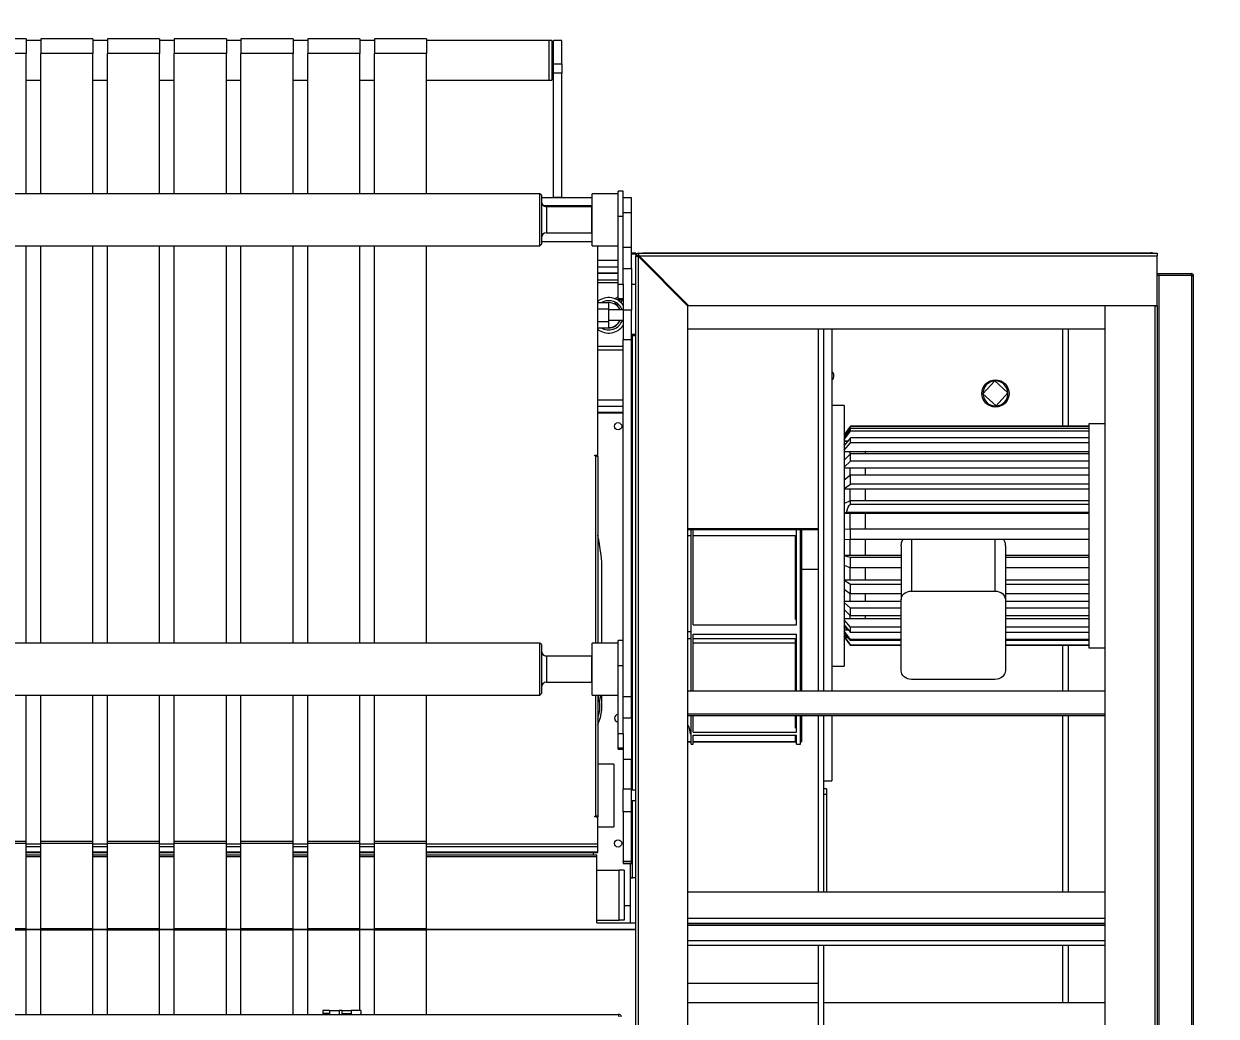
# Model space of a CAD drawing. Extents: x -2187 to 96136, y -11110 to 52208.
# Drawn here: x 18465 to 19608, y 16132 to 17084 of the extents above; entities that cross this region are included whole.
import ezdxf

# ---------------------------------------------------------------- set-up
doc = ezdxf.new("R2010")
doc.units = 0
doc.header["$LTSCALE"] = 1000
doc.header["$MEASUREMENT"] = 0
doc.styles.get("Standard").update_dxf_attribs({"font": 'gbenor.shx', "bigfont": 'gbcbig.shx'})
doc.dimstyles.new('ISO-25', dxfattribs={"dimscale": 70, "dimtxt": 2.5, "dimasz": 2.5, "dimexe": 1.25, "dimexo": 0.625, "dimtad": 1, "dimtxsty": 'Standard', "dimcen": 2.5, "dimadec": 0, "dimazin": 0, "dimtfac": 1, "dimtmove": 0, "dimatfit": 3, "dimfxl": 0, "dimarcsym": 0})

# ---------------------------------------------------------------- blocks, each defined once
blk = doc.blocks.new('*D91')
at = {"color": 0, "lineweight": -2}
for p, q in [((18722.8, 24632.1), (20063, 24632.1)), ((19975.5, 24457.1), (19975.5, 15707.1)), ((19295.5, 15532.1), (20063, 15532.1))]:
    blk.add_line(p, q, dxfattribs=at)
at = {"color": 0}
for points in [[(19946.4, 24457.1), (20004.7, 24457.1), (19975.5, 24632.1)], [(19946.4, 15707.1), (20004.7, 15707.1), (19975.5, 15532.1)]]:
    blk.add_solid(points, dxfattribs=at)
at = {"layer": 'Defpoints', "color": 0}
for p in [(18679.1, 24632.1), (19251.8, 15532.1), (19975.5, 15532.1)]:
    blk.add_point(p, dxfattribs=at)
at = {"color": 0, "insert": (19844.3, 20082.1), "char_height": 175, "attachment_point": 5, "rotation": 90}
blk.add_mtext('9100', dxfattribs=at)
blk = doc.blocks.new('*D93')
at = {"color": 0, "lineweight": -2}
for p, q in [((19824.8, 26853.4), (20630.8, 26853.4)), ((20543.3, 26678.4), (20543.3, 13528.4)), ((19613.4, 13353.4), (20630.8, 13353.4))]:
    blk.add_line(p, q, dxfattribs=at)
at = {"color": 0}
for points in [[(20514.2, 26678.4), (20572.5, 26678.4), (20543.3, 26853.4)], [(20514.2, 13528.4), (20572.5, 13528.4), (20543.3, 13353.4)]]:
    blk.add_solid(points, dxfattribs=at)
at = {"layer": 'Defpoints', "color": 0}
for p in [(19781.1, 26853.4), (19569.6, 13353.4), (20543.3, 13353.4)]:
    blk.add_point(p, dxfattribs=at)
at = {"color": 0, "insert": (20412.1, 20103.4), "char_height": 175, "attachment_point": 5, "rotation": 90}
blk.add_mtext('13500', dxfattribs=at)

msp = doc.modelspace()

# ---------------------------------------------------------------- linework, layer by layer
at = {"color": 7, "linetype": 'Continuous', "lineweight": 15}
for p, q in [((18467.08, 17069.854), (18417.08, 17069.854)), ((18467.08, 17069.854), (18467.08, 17055.651)), ((18481.08, 17067.986), (18467.08, 17067.986)), ((18481.08, 17067.986), (18467.08, 17067.986)), ((18531.08, 17069.854), (18481.08, 17069.854)), ((18481.08, 17069.854), (18481.08, 17055.651)), ((18531.08, 17069.854), (18531.08, 17055.651)), ((18545.08, 17067.986), (18531.08, 17067.986)), ((18545.08, 17067.986), (18531.08, 17067.986)), ((18595.08, 17069.854), (18545.08, 17069.854)), ((18545.08, 17069.854), (18545.08, 17055.651)), ((18595.08, 17069.854), (18595.08, 17055.651)), ((18609.08, 17067.986), (18595.08, 17067.986)), ((18609.08, 17067.986), (18595.08, 17067.986)), ((18659.08, 17069.854), (18609.08, 17069.854)), ((18609.08, 17069.854), (18609.08, 17055.651)), ((18659.08, 17069.854), (18659.08, 17055.651)), ((18673.08, 17067.986), (18659.08, 17067.986)), ((18673.08, 17067.986), (18659.08, 17067.986)), ((18723.08, 17069.854), (18673.08, 17069.854)), ((18673.08, 17069.854), (18673.08, 17055.651)), ((18723.08, 17069.854), (18723.08, 17055.651)), ((18737.08, 17067.986), (18723.08, 17067.986)), ((18737.08, 17067.986), (18723.08, 17067.986)), ((18787.08, 17069.854), (18737.08, 17069.854)), ((18737.08, 17069.854), (18737.08, 17055.651)), ((18787.08, 17069.854), (18787.08, 17055.651)), ((18801.08, 17067.986), (18787.08, 17067.986)), ((18801.08, 17067.986), (18787.08, 17067.986)), ((18851.08, 17069.854), (18801.08, 17069.854)), ((18801.08, 17069.854), (18801.08, 17055.651)), ((18851.08, 17069.854), (18851.08, 17055.651)), ((18968.466, 17067.986), (18851.08, 17067.986)), ((18971.287, 17067.986), (18851.08, 17067.986)), ((18968.466, 17067.986), (18968.466, 17054.455)), ((18971.287, 17067.986), (18971.287, 17036.191)), ((18980.787, 17067.986), (18972.787, 17067.986)), ((18972.787, 17045.868), (18972.787, 17067.986)), ((18980.787, 17045.868), (18980.787, 17067.986)), ((18467.08, 17055.651), (18417.08, 17055.651)), ((18467.08, 16921.188), (18467.08, 17055.651)), ((18531.08, 17055.651), (18481.08, 17055.651)), ((18481.08, 16921.188), (18481.08, 17055.651)), ((18531.08, 16921.188), (18531.08, 17055.651)), ((18595.08, 17055.651), (18545.08, 17055.651)), ((18545.08, 16921.188), (18545.08, 17055.651)), ((18595.08, 16921.188), (18595.08, 17055.651)), ((18659.08, 17055.651), (18609.08, 17055.651)), ((18609.08, 16921.188), (18609.08, 17055.651)), ((18659.08, 16921.188), (18659.08, 17055.651)), ((18723.08, 17055.651), (18673.08, 17055.651)), ((18673.08, 16921.188), (18673.08, 17055.651)), ((18723.08, 16921.188), (18723.08, 17055.651)), ((18787.08, 17055.651), (18737.08, 17055.651)), ((18737.08, 16921.188), (18737.08, 17055.651)), ((18787.08, 16921.188), (18787.08, 17055.651)), ((18851.08, 17055.651), (18801.08, 17055.651)), ((18801.08, 16921.188), (18801.08, 17055.651)), ((18851.08, 16921.188), (18851.08, 17055.651)), ((18968.466, 17054.455), (18968.466, 17029.986)), ((18972.287, 17058.736), (18971.287, 17058.736)), ((18972.787, 17058.236), (18972.287, 17058.736)), ((18972.287, 17058.736), (18972.287, 17048.015)), ((18972.287, 17048.015), (18972.287, 17039.236)), ((18972.787, 17045.868), (18980.787, 17045.868)), ((18972.787, 17036.828), (18972.787, 17045.868)), ((18980.787, 17045.868), (18980.787, 17036.828)), ((18467.08, 17029.986), (18481.08, 17029.986)), ((18467.08, 17029.986), (18481.08, 17029.986)), ((18531.08, 17029.986), (18545.08, 17029.986)), ((18531.08, 17029.986), (18545.08, 17029.986)), ((18595.08, 17029.986), (18609.08, 17029.986)), ((18595.08, 17029.986), (18609.08, 17029.986)), ((18659.08, 17029.986), (18673.08, 17029.986)), ((18659.08, 17029.986), (18673.08, 17029.986)), ((18723.08, 17029.986), (18737.08, 17029.986)), ((18723.08, 17029.986), (18737.08, 17029.986)), ((18787.08, 17029.986), (18801.08, 17029.986)), ((18787.08, 17029.986), (18801.08, 17029.986)), ((18851.08, 17029.986), (18968.466, 17029.986)), ((18851.08, 17029.986), (18971.287, 17029.986)), ((18971.287, 17039.236), (18972.287, 17039.236)), ((18971.287, 17036.191), (18971.287, 17029.986)), ((18972.287, 17039.236), (18972.787, 17039.736)), ((18980.787, 17036.828), (18972.787, 17036.828)), ((18972.787, 16917.638), (18972.787, 17036.828)), ((18980.787, 16917.638), (18980.787, 17036.828)), ((18959.712, 16921.188), (15682.712, 16921.188)), ((18961.212, 16919.688), (18959.712, 16921.188)), ((18959.712, 16871.807), (18959.712, 16921.188)), ((18961.212, 16919.688), (18961.212, 16873.269)), ((18961.212, 16917.638), (19009.787, 16917.638)), ((18980.787, 16917.638), (18972.787, 16917.638)), ((19034.787, 16921.188), (19009.787, 16921.188)), ((19009.787, 16871.188), (19009.787, 16921.188)), ((19039.787, 16923.688), (19034.787, 16923.688)), ((19034.787, 16899.194), (19034.787, 16923.688)), ((19039.787, 16899.194), (19039.787, 16923.688)), ((19047.787, 16917.333), (19039.787, 16917.333)), ((19047.787, 16903.09), (19047.787, 16917.333)), ((18962.862, 16909.976), (19009.787, 16909.976)), ((19009.787, 16908.749), (18965.436, 16908.749)), ((19009.712, 16908.688), (18966.212, 16908.688)), ((18972.787, 16908.825), (18980.787, 16908.825)), ((18972.787, 16908.749), (18972.787, 16908.825)), ((18980.787, 16908.825), (18980.787, 16908.749)), ((19009.787, 16908.613), (19009.712, 16908.688)), ((19009.712, 16883.997), (19009.712, 16908.688)), ((19039.787, 16903.09), (19047.787, 16903.09)), ((19047.787, 16869.665), (19047.787, 16903.09)), ((19039.787, 16899.194), (19034.787, 16899.194)), ((19034.787, 16834.574), (19034.787, 16899.194)), ((19039.787, 16834.574), (19039.787, 16899.194)), ((18966.212, 16883.688), (19009.712, 16883.688)), ((19009.712, 16883.688), (19009.712, 16883.997)), ((19009.712, 16883.688), (19009.787, 16883.764)), ((15682.712, 16871.188), (18959.712, 16871.188)), ((18467.08, 16490.234), (18467.08, 16871.188)), ((18481.08, 16490.234), (18481.08, 16871.188)), ((18531.08, 16490.234), (18531.08, 16871.188)), ((18545.08, 16490.234), (18545.08, 16871.188)), ((18595.08, 16490.234), (18595.08, 16871.188)), ((18609.08, 16490.234), (18609.08, 16871.188)), ((18659.08, 16490.234), (18659.08, 16871.188)), ((18673.08, 16490.234), (18673.08, 16871.188)), ((18723.08, 16490.234), (18723.08, 16871.188)), ((18737.08, 16490.234), (18737.08, 16871.188)), ((18787.08, 16490.234), (18787.08, 16871.188)), ((18801.08, 16490.234), (18801.08, 16871.188)), ((18851.08, 16490.234), (18851.08, 16871.188)), ((18959.712, 16871.188), (18961.212, 16872.688)), ((18959.712, 16871.188), (18959.712, 16871.807)), ((19009.787, 16875.082), (18961.212, 16875.082)), ((18961.212, 16873.269), (18961.212, 16872.688)), ((19009.787, 16871.188), (19034.787, 16871.188)), ((19015.325, 16670.429), (19015.325, 16871.188)), ((19047.787, 16869.665), (19039.787, 16869.665)), ((19047.787, 16849.51), (19047.787, 16869.665)), ((19051.787, 16864.103), (19047.787, 16864.103)), ((19051.787, 16863.103), (19047.787, 16863.103)), ((19051.787, 16863.103), (19051.787, 16864.103)), ((19051.787, 16863.103), (19051.787, 16861.603)), ((19051.787, 16006.603), (19051.787, 16861.603)), ((19053.787, 16861.603), (19051.787, 16861.603)), ((19054.287, 16862.103), (19054.287, 16864.103)), ((19054.287, 16864.103), (19551.787, 16864.103)), ((19054.287, 16860.896), (19101.787, 16813.396)), ((19054.994, 16861.603), (19551.787, 16861.603)), ((19102.494, 16814.103), (19054.994, 16861.603)), ((19059.787, 16864.603), (19545.787, 16864.603)), ((19551.787, 16864.103), (19551.787, 16861.603)), ((19551.787, 16814.103), (19551.787, 16861.603)), ((19039.787, 16849.51), (19047.787, 16849.51)), ((19047.787, 16849.51), (19047.787, 16809.377)), ((19062.787, 16853.81), (19062.787, 16852.396)), ((19015.325, 16845.108), (19034.787, 16845.108)), ((19034.787, 16838.103), (19015.325, 16838.103)), ((19034.787, 16834.574), (19039.787, 16834.574)), ((19034.787, 16820.286), (19034.787, 16834.574)), ((19039.787, 16834.574), (19039.787, 16822.435)), ((19551.787, 16844.603), (19584.787, 16844.603)), ((19551.787, 16843.103), (19584.787, 16843.103)), ((19553.787, 16842.603), (19551.787, 16842.603)), ((19553.787, 15826.603), (19553.787, 16842.603)), ((19584.787, 16842.603), (19553.787, 16842.603)), ((19584.787, 16843.103), (19584.787, 16844.603)), ((19584.787, 16842.603), (19584.787, 15826.603)), ((19585.287, 16842.603), (19584.787, 16842.603)), ((19585.287, 16842.603), (19586.787, 16842.603)), ((19586.787, 15826.603), (19586.787, 16842.603)), ((19051.787, 16834.103), (19047.787, 16834.103)), ((19085.787, 16829.396), (19085.787, 16830.81)), ((19015.325, 16816.928), (19025.787, 16816.928)), ((19025.787, 16810.886), (19025.787, 16816.928)), ((19039.787, 16820.286), (19034.787, 16820.286)), ((19034.787, 16820.233), (19034.787, 16820.286)), ((19034.787, 16820.233), (19039.787, 16820.233)), ((19034.787, 16819.546), (19034.787, 16820.233)), ((19034.787, 16819.546), (19039.787, 16819.546)), ((19039.787, 16822.435), (19039.787, 16809.377)), ((19101.787, 16814.103), (19101.787, 16813.396)), ((19102.494, 16814.103), (19101.787, 16814.103)), ((19101.787, 16107.103), (19101.787, 16813.396)), ((19102.494, 16814.103), (19551.787, 16814.103)), ((19501.787, 16813.603), (19501.787, 16814.103)), ((19549.587, 16813.603), (19501.787, 16813.603)), ((19501.787, 16813.603), (19501.787, 16106.103)), ((19513.787, 16814.103), (19513.787, 16813.603)), ((19543.787, 16814.103), (19543.787, 16813.603)), ((19544.787, 16814.103), (19544.787, 16813.603)), ((19546.787, 16814.103), (19546.787, 16813.603)), ((19549.587, 16813.603), (19549.587, 16106.103)), ((19549.587, 16813.603), (19551.787, 16813.603)), ((19549.787, 16814.103), (19549.787, 16813.603)), ((19551.787, 16813.603), (19551.787, 16814.103)), ((19551.787, 16813.603), (19551.787, 16106.103)), ((19015.325, 16810.886), (19025.787, 16810.886)), ((19025.787, 16798.761), (19025.787, 16810.886)), ((19039.787, 16809.804), (19025.787, 16809.804)), ((19025.787, 16799.804), (19039.787, 16799.804)), ((19047.787, 16809.377), (19039.787, 16809.377)), ((19039.787, 16809.377), (19039.787, 16781.371)), ((19047.787, 16781.371), (19047.787, 16809.377)), ((19015.325, 16798.761), (19025.787, 16798.761)), ((19015.325, 16792.68), (19025.787, 16792.68)), ((19025.787, 16792.68), (19025.787, 16798.761)), ((19101.787, 16791.503), (19501.787, 16791.503)), ((19226.787, 16791.503), (19226.787, 16444.119)), ((19231.787, 16791.503), (19231.787, 16444.119)), ((19239.787, 16791.503), (19239.787, 16468.572)), ((19466.787, 16698.103), (19466.787, 16791.503)), ((19039.787, 16781.371), (19047.787, 16781.371)), ((19039.787, 16492.734), (19039.787, 16781.371)), ((19051.787, 16786.103), (19047.787, 16786.103)), ((19047.787, 16785.103), (19048.487, 16785.103)), ((19047.787, 16438.711), (19047.787, 16781.371)), ((19048.487, 16785.103), (19051.787, 16785.103)), ((19050.787, 16785.103), (19050.787, 16786.103)), ((19039.787, 16774.674), (19015.325, 16774.674)), ((19384.798, 16729.094), (19396.278, 16741.592)), ((19408.776, 16730.112), (19396.278, 16741.592)), ((19397.296, 16717.614), (19384.798, 16729.094)), ((19397.296, 16717.614), (19408.776, 16730.112)), ((19015.325, 16711.033), (19039.787, 16711.033)), ((19251.787, 16718.103), (19239.787, 16718.103)), ((19251.787, 16718.103), (19251.787, 16468.103)), ((19257.606, 16698.103), (19251.787, 16689.778)), ((19251.787, 16689.72), (19257.606, 16698.043)), ((19486.312, 16698.103), (19257.606, 16698.103)), ((19257.606, 16698.043), (19257.606, 16698.103)), ((19486.312, 16698.043), (19257.606, 16698.043)), ((19501.787, 16700.603), (19486.312, 16700.603)), ((19486.312, 16700.603), (19486.312, 16485.603)), ((19257.606, 16696.005), (19251.787, 16687.864)), ((19251.787, 16685.555), (19257.606, 16693.548)), ((19251.916, 16688.045), (19251.787, 16688.045)), ((19257.606, 16687.093), (19251.787, 16679.68)), ((19257.606, 16693.548), (19257.606, 16696.005)), ((19486.312, 16696.005), (19257.606, 16696.005)), ((19486.312, 16693.548), (19257.606, 16693.548)), ((19257.606, 16682.208), (19257.606, 16687.093)), ((19486.312, 16687.093), (19257.606, 16687.093)), ((19255.136, 16683.946), (19251.787, 16683.946)), ((19254.847, 16683.578), (19251.787, 16683.578)), ((19251.787, 16675.089), (19257.606, 16682.208)), ((19251.885, 16679.837), (19251.787, 16680.595)), ((19486.312, 16682.208), (19257.606, 16682.208)), ((19012.575, 16670.429), (19015.325, 16670.429)), ((19012.575, 16669.709), (19012.575, 16670.429)), ((19012.575, 16670.007), (19015.325, 16670.007)), ((19013.325, 16669.709), (19012.575, 16669.709)), ((19015.325, 16670.007), (19015.325, 16670.429)), ((19015.325, 16669.147), (19015.325, 16490.234)), ((19486.312, 16673.657), (19251.787, 16673.657)), ((19257.606, 16671.776), (19251.787, 16665.596)), ((19251.787, 16659.037), (19257.606, 16664.795)), ((19257.606, 16664.795), (19257.606, 16671.776)), ((19486.312, 16671.776), (19257.606, 16671.776)), ((19486.312, 16664.795), (19257.606, 16664.795)), ((19486.312, 16657.878), (19251.787, 16657.878)), ((19257.606, 16651.097), (19251.787, 16646.572)), ((19251.787, 16638.491), (19257.606, 16642.497)), ((19257.606, 16642.497), (19257.606, 16651.097)), ((19486.312, 16651.097), (19257.606, 16651.097)), ((19486.312, 16642.497), (19257.606, 16642.497)), ((19486.312, 16637.685), (19251.787, 16637.685)), ((19257.606, 16626.466), (19251.787, 16623.904)), ((19257.606, 16623.225), (19257.606, 16626.466)), ((19486.312, 16626.466), (19257.606, 16626.466)), ((19486.312, 16623.225), (19257.606, 16623.225)), ((19251.787, 16614.852), (19254.286, 16615.703)), ((19486.312, 16614.454), (19251.787, 16614.454)), ((19254.286, 16615.703), (19486.312, 16615.703)), ((19101.787, 16599.179), (19226.787, 16599.179)), ((19104.909, 16444.119), (19104.909, 16599.179)), ((19106.909, 16507.714), (19106.909, 16599.179)), ((19205.909, 16507.714), (19205.909, 16599.179)), ((19209.909, 16444.119), (19209.909, 16599.179)), ((19210.787, 16599.179), (19210.787, 16444.119)), ((19257.606, 16599.562), (19251.787, 16599.137)), ((19257.606, 16589.551), (19257.606, 16599.562)), ((19486.312, 16599.562), (19257.606, 16599.562)), ((19101.787, 16593.433), (19104.91, 16593.433)), ((19106.909, 16593.433), (19204.787, 16593.433)), ((19204.787, 16593.433), (19204.787, 16512.803)), ((19251.787, 16589.731), (19257.606, 16589.551)), ((19486.312, 16589.551), (19257.606, 16589.551)), ((19306.312, 16583.122), (19306.312, 16531.64)), ((19406.312, 16583.122), (19406.312, 16531.64)), ((19306.312, 16574.215), (19251.787, 16574.215)), ((19257.606, 16572.217), (19251.787, 16573.959)), ((19257.606, 16562.512), (19257.606, 16572.217)), ((19306.312, 16572.217), (19257.606, 16572.217)), ((19486.312, 16574.215), (19406.312, 16574.215)), ((19486.312, 16572.217), (19406.312, 16572.217)), ((19210.787, 16561.103), (19226.787, 16561.103)), ((19251.787, 16564.84), (19257.606, 16562.512)), ((19306.312, 16562.512), (19257.606, 16562.512)), ((19486.312, 16562.512), (19406.312, 16562.512)), ((19019.346, 16490.234), (19019.346, 16558.714)), ((19306.312, 16550.642), (19251.787, 16550.642)), ((19257.606, 16546.296), (19251.787, 16550.085)), ((19486.312, 16550.642), (19406.312, 16550.642)), ((19251.787, 16541.875), (19257.606, 16537.557)), ((19257.606, 16537.557), (19257.606, 16546.296)), ((19306.312, 16546.296), (19257.606, 16546.296)), ((19306.312, 16537.557), (19257.606, 16537.557)), ((19316.312, 16540.12), (19396.312, 16540.12)), ((19486.312, 16546.296), (19406.312, 16546.296)), ((19486.312, 16537.557), (19406.312, 16537.557)), ((19306.312, 16529.962), (19251.787, 16529.962)), ((19257.606, 16523.565), (19251.787, 16529.143)), ((19306.312, 16463.796), (19306.312, 16531.64)), ((19406.312, 16531.64), (19406.312, 16463.796)), ((19486.312, 16529.962), (19406.312, 16529.962)), ((19251.787, 16522.401), (19257.606, 16516.388)), ((19306.312, 16523.565), (19257.606, 16523.565)), ((19257.606, 16516.388), (19257.606, 16523.565)), ((19306.312, 16516.388), (19257.606, 16516.388)), ((19486.312, 16523.565), (19406.312, 16523.565)), ((19486.312, 16516.388), (19406.312, 16516.388)), ((19106.909, 16507.714), (19205.909, 16507.714)), ((19306.312, 16513.586), (19251.787, 16513.586)), ((19257.606, 16505.572), (19251.787, 16512.56)), ((19251.787, 16507.745), (19257.606, 16500.446)), ((19255.866, 16502.628), (19251.787, 16502.628)), ((19254.847, 16502.628), (19251.935, 16506.338)), ((19306.312, 16505.572), (19257.606, 16505.572)), ((19257.606, 16500.446), (19257.606, 16505.572)), ((19486.312, 16513.586), (19406.312, 16513.586)), ((19486.312, 16505.572), (19406.312, 16505.572)), ((19039.787, 16492.734), (19034.787, 16492.734)), ((19034.787, 16468.24), (19034.787, 16492.734)), ((19039.787, 16468.24), (19039.787, 16492.734)), ((19101.787, 16501.23), (19104.91, 16501.23)), ((19101.787, 16494.639), (19104.91, 16494.639)), ((19106.909, 16444.119), (19106.909, 16498.874)), ((19106.909, 16498.874), (19205.909, 16498.874)), ((19106.909, 16494.639), (19204.787, 16494.639)), ((19204.787, 16494.639), (19204.787, 16444.119)), ((19205.909, 16444.119), (19205.909, 16498.874)), ((19257.606, 16493.545), (19251.787, 16501.466)), ((19251.787, 16498.906), (19254.286, 16495.434)), ((19251.916, 16498.162), (19251.787, 16498.343)), ((19252.323, 16498.162), (19251.787, 16498.162)), ((19252.557, 16497.837), (19251.787, 16497.837)), ((19257.606, 16488.302), (19251.787, 16496.616)), ((19251.787, 16496.428), (19257.606, 16488.103)), ((19254.286, 16495.434), (19254.807, 16495.434)), ((19306.312, 16500.446), (19257.606, 16500.446)), ((19306.312, 16493.545), (19257.606, 16493.545)), ((19257.606, 16492.516), (19257.606, 16493.545)), ((19306.312, 16492.516), (19257.606, 16492.516)), ((19486.312, 16500.446), (19406.312, 16500.446)), ((19486.312, 16493.545), (19406.312, 16493.545)), ((19486.312, 16492.516), (19406.312, 16492.516)), ((18959.712, 16490.234), (15682.712, 16490.234)), ((18961.212, 16488.734), (18959.712, 16490.234)), ((18959.712, 16440.852), (18959.712, 16490.234)), ((18961.212, 16488.734), (18961.212, 16442.315)), ((19034.787, 16490.234), (19009.787, 16490.234)), ((19009.787, 16440.234), (19009.787, 16490.234)), ((19106.909, 16490.324), (19204.787, 16490.324)), ((19306.312, 16488.302), (19257.606, 16488.302)), ((19257.606, 16488.103), (19257.606, 16488.302)), ((19257.606, 16488.103), (19306.312, 16488.103)), ((19486.312, 16488.302), (19406.312, 16488.302)), ((19406.312, 16488.103), (19486.312, 16488.103)), ((19466.787, 16444.119), (19466.787, 16488.103)), ((19486.312, 16485.603), (19501.787, 16485.603)), ((19009.712, 16477.734), (18966.212, 16477.734)), ((19009.787, 16477.659), (19009.712, 16477.734)), ((19009.712, 16453.043), (19009.712, 16477.734)), ((19039.787, 16468.24), (19034.787, 16468.24)), ((19034.787, 16403.62), (19034.787, 16468.24)), ((19039.787, 16403.62), (19039.787, 16468.24)), ((19239.787, 16468.572), (19239.787, 16444.119)), ((19239.787, 16468.103), (19251.787, 16468.103)), ((18966.212, 16452.734), (19009.712, 16452.734)), ((19009.712, 16452.734), (19009.712, 16453.043)), ((19009.712, 16452.734), (19009.787, 16452.809)), ((19396.312, 16455.315), (19316.312, 16455.315)), ((15682.712, 16440.234), (18959.712, 16440.234)), ((18467.08, 16299.937), (18467.08, 16440.234)), ((18481.08, 16299.937), (18481.08, 16440.234)), ((18531.08, 16299.937), (18531.08, 16440.234)), ((18545.08, 16299.937), (18545.08, 16440.234)), ((18595.08, 16299.937), (18595.08, 16440.234)), ((18609.08, 16299.937), (18609.08, 16440.234)), ((18659.08, 16299.937), (18659.08, 16440.234)), ((18673.08, 16299.937), (18673.08, 16440.234)), ((18723.08, 16299.937), (18723.08, 16440.234)), ((18737.08, 16299.937), (18737.08, 16440.234)), ((18787.08, 16299.937), (18787.08, 16440.234)), ((18801.08, 16299.937), (18801.08, 16440.234)), ((18851.08, 16299.937), (18851.08, 16440.234)), ((18959.712, 16440.234), (18961.212, 16441.734)), ((18959.712, 16440.234), (18959.712, 16440.852)), ((18961.212, 16442.315), (18961.212, 16441.734)), ((19009.787, 16440.234), (19034.787, 16440.234)), ((19015.325, 16440.234), (19015.325, 16323.66)), ((19019.346, 16429.667), (19019.346, 16440.234)), ((19047.787, 16438.711), (19039.787, 16438.711)), ((19047.787, 16418.556), (19047.787, 16438.711)), ((19501.787, 16444.119), (19101.787, 16444.119)), ((19039.787, 16418.556), (19047.787, 16418.556)), ((19047.787, 16418.556), (19047.787, 16378.422)), ((19101.787, 16422.211), (19501.787, 16422.211)), ((19101.787, 16420.766), (19501.787, 16420.766)), ((19104.909, 16393.103), (19104.909, 16420.766)), ((19106.909, 16404.84), (19106.909, 16420.766)), ((19204.787, 16420.766), (19204.787, 16408.733)), ((19205.909, 16404.84), (19205.909, 16420.766)), ((19209.909, 16393.103), (19209.909, 16420.766)), ((19210.787, 16420.766), (19210.787, 16395.603)), ((19226.787, 16420.766), (19226.787, 16251.503)), ((19231.787, 16420.766), (19231.787, 16251.503)), ((19239.787, 16420.766), (19239.787, 16358.103)), ((19466.787, 16251.503), (19466.787, 16420.766)), ((19034.787, 16403.62), (19039.787, 16403.62)), ((19034.787, 16389.331), (19034.787, 16403.62)), ((19039.787, 16403.62), (19039.787, 16391.481)), ((19106.909, 16404.84), (19205.909, 16404.84)), ((19106.909, 16393.103), (19106.909, 16401.732)), ((19106.909, 16401.732), (19205.909, 16401.732)), ((19204.787, 16401.732), (19204.787, 16395.759)), ((19205.909, 16393.103), (19205.909, 16401.732)), ((19039.787, 16389.331), (19034.787, 16389.331)), ((19034.787, 16389.279), (19034.787, 16389.331)), ((19034.787, 16389.279), (19039.787, 16389.279)), ((19034.787, 16388.592), (19034.787, 16389.279)), ((19034.787, 16388.592), (19039.787, 16388.592)), ((19039.787, 16391.481), (19039.787, 16378.422)), ((19101.787, 16395.759), (19104.91, 16395.759)), ((19101.787, 16395.603), (19104.796, 16395.603)), ((19104.909, 16393.103), (19106.909, 16393.103)), ((19106.909, 16395.759), (19204.787, 16395.759)), ((19106.909, 16395.603), (19204.787, 16395.603)), ((19204.787, 16395.603), (19205.909, 16395.603)), ((19204.787, 16395.603), (19204.787, 16395.603)), ((19205.909, 16393.103), (19209.909, 16393.103)), ((19209.909, 16395.603), (19210.787, 16395.603)), ((19047.787, 16378.422), (19039.787, 16378.422)), ((19039.787, 16378.422), (19039.787, 16350.417)), ((19047.787, 16350.417), (19047.787, 16378.422)), ((19030.787, 16374.103), (19015.325, 16374.103)), ((19030.787, 16374.103), (19030.787, 16314.103)), ((19231.787, 16358.103), (19239.787, 16358.103)), ((19039.787, 16350.417), (19047.787, 16350.417)), ((19039.787, 16328.484), (19039.787, 16350.417)), ((19047.787, 16328.484), (19047.787, 16350.417)), ((19051.787, 16349.103), (19047.787, 16349.103)), ((19234.787, 16350.455), (19231.787, 16350.455)), ((19234.787, 16345.102), (19231.787, 16345.102)), ((19234.787, 16350.455), (19234.787, 16345.102)), ((19234.787, 16345.102), (19234.787, 16251.503)), ((19047.787, 16339.103), (19051.787, 16339.103)), ((19012.575, 16324.223), (19013.325, 16324.223)), ((19012.575, 16323.503), (19012.575, 16324.223)), ((19012.575, 16323.801), (19013.325, 16323.801)), ((19015.325, 16323.503), (19012.575, 16323.503)), ((19013.325, 16323.801), (19013.325, 16324.223)), ((19013.825, 16323.66), (19015.325, 16323.66)), ((19013.825, 16323.503), (19013.825, 16323.66)), ((19015.325, 16323.503), (19015.325, 16323.66)), ((19015.325, 16297.351), (19015.325, 16323.503)), ((19047.787, 16328.484), (19039.787, 16328.484)), ((19039.787, 16328.484), (19039.787, 16281.154)), ((19047.787, 16281.154), (19047.787, 16328.484)), ((19015.325, 16314.103), (19030.787, 16314.103)), ((18467.08, 16299.937), (18417.08, 16299.937)), ((18467.08, 16298.135), (18417.08, 16298.135)), ((18467.08, 16298.135), (18467.08, 16299.937)), ((18467.08, 16216.256), (18467.08, 16298.135)), ((18531.08, 16299.937), (18481.08, 16299.937)), ((18481.08, 16298.135), (18481.08, 16299.937)), ((18531.08, 16298.135), (18481.08, 16298.135)), ((18481.08, 16216.256), (18481.08, 16298.135)), ((18531.08, 16298.135), (18531.08, 16299.937)), ((18531.08, 16216.256), (18531.08, 16298.135)), ((18595.08, 16299.937), (18545.08, 16299.937)), ((18545.08, 16298.135), (18545.08, 16299.937)), ((18595.08, 16298.135), (18545.08, 16298.135)), ((18545.08, 16216.256), (18545.08, 16298.135)), ((18595.08, 16298.135), (18595.08, 16299.937)), ((18595.08, 16216.256), (18595.08, 16298.135)), ((18659.08, 16299.937), (18609.08, 16299.937)), ((18609.08, 16298.135), (18609.08, 16299.937)), ((18659.08, 16298.135), (18609.08, 16298.135)), ((18609.08, 16216.256), (18609.08, 16298.135)), ((18659.08, 16298.135), (18659.08, 16299.937)), ((18659.08, 16216.256), (18659.08, 16298.135)), ((18723.08, 16299.937), (18673.08, 16299.937)), ((18673.08, 16298.135), (18673.08, 16299.937)), ((18723.08, 16298.135), (18673.08, 16298.135)), ((18673.08, 16216.256), (18673.08, 16298.135)), ((18723.08, 16298.135), (18723.08, 16299.937)), ((18723.08, 16216.256), (18723.08, 16298.135)), ((18787.08, 16299.937), (18737.08, 16299.937)), ((18737.08, 16298.135), (18737.08, 16299.937)), ((18787.08, 16298.135), (18737.08, 16298.135)), ((18737.08, 16216.256), (18737.08, 16298.135)), ((18787.08, 16298.135), (18787.08, 16299.937)), ((18787.08, 16216.256), (18787.08, 16298.135)), ((18851.08, 16299.937), (18801.08, 16299.937)), ((18801.08, 16298.135), (18801.08, 16299.937)), ((18851.08, 16298.135), (18801.08, 16298.135)), ((18801.08, 16216.256), (18801.08, 16298.135)), ((18851.08, 16298.135), (18851.08, 16299.937)), ((18851.08, 16216.256), (18851.08, 16298.135)), ((19015.325, 16294.87), (19015.325, 16297.351)), ((18467.08, 16289.449), (18481.08, 16289.449)), ((18481.08, 16286.938), (18467.08, 16286.938)), ((18531.08, 16289.449), (18545.08, 16289.449)), ((18545.08, 16286.938), (18531.08, 16286.938)), ((18595.08, 16289.449), (18609.08, 16289.449)), ((18609.08, 16286.938), (18595.08, 16286.938)), ((18659.08, 16289.449), (18673.08, 16289.449)), ((18673.08, 16286.938), (18659.08, 16286.938)), ((18723.08, 16289.449), (18737.08, 16289.449)), ((18737.08, 16286.938), (18723.08, 16286.938)), ((18787.08, 16289.449), (18801.08, 16289.449)), ((18801.08, 16286.938), (18787.08, 16286.938)), ((18851.08, 16289.449), (19015.325, 16289.449)), ((19014.325, 16286.938), (18851.08, 16286.938)), ((19010.825, 16289.449), (19010.825, 16286.938)), ((19014.325, 16285.038), (19014.325, 16286.938)), ((19015.325, 16289.529), (19015.325, 16294.87)), ((19015.325, 16289.449), (19015.325, 16289.529)), ((19014.325, 16221.938), (19014.325, 16285.038)), ((19039.787, 16281.154), (19047.787, 16281.154)), ((19039.787, 16280.401), (19039.787, 16281.154)), ((19047.787, 16280.401), (19039.787, 16280.401)), ((19039.787, 16280.401), (19039.787, 16278.792)), ((19039.787, 16278.792), (19047.787, 16278.792)), ((19046.787, 16238.103), (19046.787, 16278.792)), ((19047.787, 16280.401), (19047.787, 16281.154)), ((19047.787, 16278.792), (19047.787, 16280.401)), ((19014.325, 16272.394), (19035.787, 16272.394)), ((19035.787, 16224.394), (19035.787, 16272.394)), ((19040.787, 16272.394), (19035.787, 16272.394)), ((19040.787, 16272.394), (19040.787, 16224.394)), ((19046.787, 16265.103), (19048.487, 16265.103)), ((19051.787, 16265.103), (19046.787, 16265.103)), ((19101.787, 16251.503), (19501.787, 16251.503)), ((19046.787, 16238.103), (19040.787, 16238.103)), ((19046.787, 16221.938), (19046.787, 16238.103)), ((19014.325, 16224.394), (19035.787, 16224.394)), ((19014.325, 16221.938), (19051.787, 16221.938)), ((19040.787, 16224.394), (19035.787, 16224.394)), ((19101.787, 16226.503), (19501.787, 16226.503)), ((19101.787, 16219.611), (19501.787, 16219.611)), ((18467.08, 16216.256), (18417.08, 16216.256)), ((18467.08, 16214.802), (18417.08, 16214.802)), ((18467.08, 16214.802), (18467.08, 16216.256)), ((18467.08, 16134.103), (18467.08, 16214.802)), ((18531.08, 16216.256), (18481.08, 16216.256)), ((18481.08, 16214.802), (18481.08, 16216.256)), ((18531.08, 16214.802), (18481.08, 16214.802)), ((18481.08, 16134.103), (18481.08, 16214.802)), ((18531.08, 16214.802), (18531.08, 16216.256)), ((18531.08, 16134.103), (18531.08, 16214.802)), ((18595.08, 16216.256), (18545.08, 16216.256)), ((18545.08, 16214.802), (18545.08, 16216.256)), ((18595.08, 16214.802), (18545.08, 16214.802)), ((18545.08, 16134.103), (18545.08, 16214.802)), ((18595.08, 16214.802), (18595.08, 16216.256)), ((18595.08, 16134.103), (18595.08, 16214.802)), ((18659.08, 16216.256), (18609.08, 16216.256)), ((18609.08, 16214.802), (18609.08, 16216.256)), ((18659.08, 16214.802), (18609.08, 16214.802)), ((18609.08, 16134.103), (18609.08, 16214.802)), ((18659.08, 16214.802), (18659.08, 16216.256)), ((18659.08, 16134.103), (18659.08, 16214.802)), ((18723.08, 16216.256), (18673.08, 16216.256)), ((18673.08, 16214.802), (18673.08, 16216.256)), ((18723.08, 16214.802), (18673.08, 16214.802)), ((18673.08, 16134.103), (18673.08, 16214.802)), ((18723.08, 16214.802), (18723.08, 16216.256)), ((18723.08, 16134.103), (18723.08, 16214.802)), ((18787.08, 16216.256), (18737.08, 16216.256)), ((18737.08, 16214.802), (18737.08, 16216.256)), ((18787.08, 16214.802), (18737.08, 16214.802)), ((18737.08, 16134.103), (18737.08, 16214.802)), ((18787.08, 16214.802), (18787.08, 16216.256)), ((18787.08, 16137.877), (18787.08, 16214.802)), ((18851.08, 16216.256), (18801.08, 16216.256)), ((18801.08, 16214.802), (18801.08, 16216.256)), ((18851.08, 16214.802), (18801.08, 16214.802)), ((18801.08, 16134.103), (18801.08, 16214.802)), ((18851.08, 16214.802), (18851.08, 16216.256)), ((18851.08, 16134.103), (18851.08, 16214.802)), ((19101.787, 16204.839), (19501.787, 16204.839)), ((19101.787, 16200.498), (19501.787, 16200.498)), ((19226.787, 16200.498), (19226.787, 16111.197)), ((19231.787, 16200.498), (19231.787, 16111.197)), ((19466.787, 16145.575), (19466.787, 16200.498)), ((18751.612, 16137.877), (18751.612, 16134.877)), ((18758.082, 16137.877), (18751.612, 16137.877)), ((18758.082, 16137.877), (18758.082, 16134.103)), ((18758.082, 16137.877), (18767.319, 16137.877)), ((18767.319, 16137.877), (18767.319, 16134.103)), ((18769.809, 16137.877), (18767.319, 16137.877)), ((18769.809, 16137.877), (18769.809, 16134.877)), ((18769.809, 16137.877), (18778.769, 16137.877)), ((18778.769, 16137.877), (18778.769, 16134.877)), ((18787.963, 16137.877), (18778.769, 16137.877)), ((18787.963, 16137.877), (18787.963, 16134.877)), ((19101.787, 16145.575), (19226.787, 16145.575)), ((19231.787, 16145.575), (19501.787, 16145.575)), ((15594.641, 16134.103), (19034.934, 16134.103)), ((18758.082, 16134.877), (18751.612, 16134.877)), ((18751.612, 16134.877), (18751.721, 16134.103)), ((18769.809, 16134.877), (18769.918, 16134.103)), ((18769.809, 16134.877), (18778.769, 16134.877)), ((18778.769, 16134.877), (18778.878, 16134.103)), ((18787.963, 16134.877), (18787.854, 16134.103)), ((19035.287, 16134.103), (19034.934, 16134.103)), ((19035.287, 16134.103), (19035.287, 16132.699))]:
    msp.add_line(p, q, dxfattribs=at)
at = {"color": 8, "linetype": 'Continuous', "lineweight": 15}
for p, q in [((18966.212, 16908.688), (18966.212, 16883.997)), ((18966.212, 16883.997), (18966.212, 16883.688)), ((19015.325, 16857.304), (19034.787, 16857.304)), ((19054.287, 16015.143), (19054.287, 16860.896)), ((19055.987, 16860.61), (19055.987, 16859.196)), ((19015.325, 16851.077), (19034.787, 16851.077)), ((19015.325, 16845.32), (19034.787, 16845.32)), ((19034.787, 16835.603), (19015.325, 16835.603)), ((19546.287, 16813.603), (19546.287, 16814.103)), ((19461.287, 16698.103), (19461.287, 16791.503)), ((19048.487, 16349.103), (19048.487, 16785.103)), ((19039.787, 16771.113), (19015.325, 16771.113)), ((19039.787, 16723.23), (19015.325, 16723.23)), ((19039.787, 16717.002), (19015.325, 16717.002)), ((19039.787, 16711.245), (19015.325, 16711.245)), ((19013.325, 16490.234), (19013.325, 16669.709)), ((19257.005, 16673.657), (19257.005, 16671.227)), ((19271.787, 16673.657), (19271.787, 16671.776)), ((19257.005, 16657.878), (19257.005, 16650.742)), ((19271.787, 16657.878), (19271.787, 16651.097)), ((19257.005, 16637.685), (19257.005, 16626.218)), ((19271.787, 16637.685), (19271.787, 16626.466)), ((19257.005, 16614.454), (19257.005, 16599.532)), ((19271.787, 16614.454), (19271.787, 16599.562)), ((19101.787, 16600.076), (19226.787, 16600.076)), ((19257.005, 16589.562), (19257.005, 16574.215)), ((19271.787, 16589.551), (19271.787, 16574.215)), ((19316.312, 16589.551), (19316.312, 16540.12)), ((19396.312, 16589.551), (19396.312, 16540.12)), ((19257.005, 16562.748), (19257.005, 16550.642)), ((19271.787, 16562.512), (19271.787, 16550.642)), ((19257.005, 16537.904), (19257.005, 16529.962)), ((19271.787, 16537.557), (19271.787, 16529.962)), ((19257.005, 16516.903), (19257.005, 16513.586)), ((19271.787, 16516.388), (19271.787, 16513.586)), ((19461.287, 16444.119), (19461.287, 16488.103)), ((18966.212, 16477.734), (18966.212, 16453.043)), ((18966.212, 16453.043), (18966.212, 16452.734)), ((19013.325, 16324.223), (19013.325, 16440.234)), ((19461.287, 16251.503), (19461.287, 16420.766)), ((19048.487, 16265.103), (19048.487, 16339.103)), ((18481.08, 16297.351), (18467.08, 16297.351)), ((18545.08, 16297.351), (18531.08, 16297.351)), ((18609.08, 16297.351), (18595.08, 16297.351)), ((18673.08, 16297.351), (18659.08, 16297.351)), ((18737.08, 16297.351), (18723.08, 16297.351)), ((18801.08, 16297.351), (18787.08, 16297.351)), ((19015.325, 16297.351), (18851.08, 16297.351)), ((18481.08, 16294.87), (18467.08, 16294.87)), ((18481.08, 16289.529), (18467.08, 16289.529)), ((18545.08, 16294.87), (18531.08, 16294.87)), ((18545.08, 16289.529), (18531.08, 16289.529)), ((18609.08, 16294.87), (18595.08, 16294.87)), ((18609.08, 16289.529), (18595.08, 16289.529)), ((18673.08, 16294.87), (18659.08, 16294.87)), ((18673.08, 16289.529), (18659.08, 16289.529)), ((18737.08, 16294.87), (18723.08, 16294.87)), ((18737.08, 16289.529), (18723.08, 16289.529)), ((18801.08, 16294.87), (18787.08, 16294.87)), ((18801.08, 16289.529), (18787.08, 16289.529)), ((19015.325, 16294.87), (18851.08, 16294.87)), ((19015.325, 16289.529), (18851.08, 16289.529)), ((18481.08, 16285.038), (18467.08, 16285.038)), ((18545.08, 16285.038), (18531.08, 16285.038)), ((18609.08, 16285.038), (18595.08, 16285.038)), ((18673.08, 16285.038), (18659.08, 16285.038)), ((18737.08, 16285.038), (18723.08, 16285.038)), ((18801.08, 16285.038), (18787.08, 16285.038)), ((19014.325, 16285.038), (18851.08, 16285.038)), ((19501.787, 16221.187), (19101.787, 16221.187)), ((19501.787, 16219.611), (19101.787, 16219.611)), ((18481.08, 16215.473), (18467.08, 16215.473)), ((18481.08, 16215.143), (18467.08, 16215.143)), ((18545.08, 16215.473), (18531.08, 16215.473)), ((18545.08, 16215.143), (18531.08, 16215.143)), ((18609.08, 16215.473), (18595.08, 16215.473)), ((18609.08, 16215.143), (18595.08, 16215.143)), ((18673.08, 16215.473), (18659.08, 16215.473)), ((18673.08, 16215.143), (18659.08, 16215.143)), ((18737.08, 16215.473), (18723.08, 16215.473)), ((18737.08, 16215.143), (18723.08, 16215.143)), ((18801.08, 16215.473), (18787.08, 16215.473)), ((18801.08, 16215.143), (18787.08, 16215.143)), ((19051.787, 16215.473), (18851.08, 16215.473)), ((19051.787, 16215.143), (18851.08, 16215.143)), ((19461.287, 16145.575), (19461.287, 16200.498)), ((19101.787, 16164.17), (19226.787, 16164.17))]:
    msp.add_line(p, q, dxfattribs=at)
at = {"color": 7, "linetype": 'Continuous', "lineweight": 15, "flags": 128}
for points in [[(19057.003, 16864.103), (19058.227, 16864.449), (19059.787, 16864.603)], [(19551.787, 16842.603), (19551.826, 16842.993), (19551.851, 16843.103)], [(19037.884, 16816.473), (19038.098, 16816.967), (19038.287, 16818.103)], [(19038.287, 16818.103), (19038.098, 16819.24), (19037.976, 16819.546)], [(19013.325, 16669.709), (19013.715, 16669.698), (19014.091, 16669.666), (19014.436, 16669.614), (19014.739, 16669.544), (19014.988, 16669.459), (19015.173, 16669.362), (19015.287, 16669.257), (19015.325, 16669.147)], [(19306.312, 16531.64), (19306.504, 16533.294), (19307.073, 16534.885), (19307.997, 16536.351), (19309.241, 16537.636), (19310.756, 16538.691), (19312.485, 16539.475), (19314.361, 16539.957), (19316.312, 16540.12)], [(19396.312, 16540.12), (19398.263, 16539.957), (19400.139, 16539.475), (19401.868, 16538.691), (19403.383, 16537.636), (19404.627, 16536.351), (19405.551, 16534.885), (19406.12, 16533.294), (19406.312, 16531.64)], [(19251.787, 16505.611), (19251.922, 16506.499), (19252.224, 16507.17)], [(19316.312, 16455.315), (19314.361, 16455.478), (19312.485, 16455.961), (19310.756, 16456.745), (19309.241, 16457.799), (19307.997, 16459.084), (19307.073, 16460.55), (19306.504, 16462.141), (19306.312, 16463.796)], [(19406.312, 16463.796), (19406.12, 16462.141), (19405.551, 16460.55), (19404.627, 16459.084), (19403.383, 16457.799), (19401.868, 16456.745), (19400.139, 16455.961), (19398.263, 16455.478), (19396.312, 16455.315)], [(19015.325, 16323.66), (19015.287, 16323.77), (19015.173, 16323.875), (19014.988, 16323.973), (19014.739, 16324.058), (19014.436, 16324.128), (19014.091, 16324.18), (19013.715, 16324.212), (19013.325, 16324.223)], [(19013.825, 16323.66), (19013.816, 16323.688), (19013.787, 16323.714), (19013.741, 16323.738), (19013.679, 16323.76), (19013.603, 16323.777), (19013.517, 16323.79), (19013.423, 16323.798), (19013.325, 16323.801)]]:
    msp.add_lwpolyline(points, dxfattribs=at)
at = {"color": 7, "linetype": 'Continuous', "lineweight": 15}
for centre, radius in [((19396.787, 16729.603), 13), ((19034.787, 16698.103), 3.5), ((19034.787, 16298.103), 3.5)]:
    msp.add_circle(centre, radius, dxfattribs=at)
for centre, radius, start, end in [((18966.212, 16913.688), 5, 180, 270), ((18966.212, 16878.688), 5, 90, 180), ((19054.287, 16861.603), 2.5, 90, 180), ((19054.287, 16861.603), 0.5, 90, 180), ((19055.074, 16860.476), 1.475, 104.847644, 145.495561), ((19545.787, 16858.603), 6, 66.443536, 90), ((19553.787, 16842.603), 0.5, 90, 180), ((19584.787, 16842.603), 2, 0, 90), ((19584.787, 16842.603), 0.5, 0, 90), ((19025.787, 16804.528), 17, 34.560399, 127.981852), ((19025.787, 16804.528), 14, 22.136919, 117.66197), ((19025.787, 16804.785), 12, 24.72623, 90.000021), ((19034.787, 16818.103), 3.5, 200.029495, 274.427997), ((19034.787, 16818.103), 3.5, 90, 140.67826), ((19025.787, 16804.529), 14, 237.816783, 340.277288), ((19025.787, 16804.379), 12, 257.14105, 337.590323), ((19025.787, 16804.785), 12, 269.999971, 335.477294), ((19025.787, 16804.529), 17, 232.018148, 325.439601), ((19236.787, 16746.603), 5, 306.869898, 53.130102), ((19396.787, 16729.603), 12, 92.430799, 182.430799), ((19396.787, 16729.603), 12, 2.430799, 92.430799), ((19396.787, 16729.603), 12, 182.430799, 272.430799), ((19396.787, 16729.603), 12, 272.430799, 2.430799), ((18966.212, 16482.734), 5, 180, 270), ((18966.212, 16447.734), 5, 90, 180), ((18978.97, 16429.661), 38.368, 341.360345, 15.995795), ((18979.439, 16429.648), 39.883, 334.129729, 15.392878), ((19034.787, 16418.103), 3.5, 90, 270)]:
    msp.add_arc(centre, radius, start, end, dxfattribs=at)
msp.add_ellipse((18941.846, 16558.714), major_axis=(0, 109.602), ratio=0.70710678, start_param=4.71238898, end_param=5.03591709, dxfattribs=at)
for points, knots in [([(19051.787, 16861.603), (19051.816, 16861.552), (19051.873, 16861.449), (19052.318, 16861.295), (19052.97, 16861.14), (19053.671, 16861.007), (19054.121, 16860.926), (19054.287, 16860.896)], [0, 0, 0, 0, 0.2181749, 0.4363498, 0.6545151, 0.8726803, 1, 1, 1, 1]), ([(19054.994, 16861.603), (19054.943, 16861.889), (19054.84, 16862.46), (19054.686, 16863.218), (19054.531, 16863.784), (19054.398, 16864.066), (19054.317, 16864.093), (19054.287, 16864.103)], [0, 0, 0, 0, 0.2181749, 0.4363498, 0.6545151, 0.8726803, 1, 1, 1, 1]), ([(19254.286, 16615.703), (19254.332, 16616.382), (19254.426, 16617.754), (19255.096, 16619.775), (19256.111, 16621.654), (19257.024, 16622.714), (19257.56, 16623.185), (19257.606, 16623.225)], [0, 0, 0, 0, 0.21991968, 0.44436295, 0.68570607, 0.97346275, 1, 1, 1, 1]), ([(19306.312, 16583.122), (19306.344, 16583.809), (19306.41, 16585.204), (19306.97, 16587.219), (19307.548, 16588.698), (19308.04, 16589.408), (19308.14, 16589.551)], [0, 0, 0, 0, 0.30477322, 0.61840069, 0.92316141, 1, 1, 1, 1]), ([(19404.414, 16589.551), (19404.898, 16588.718), (19406.049, 16586.736), (19406.216, 16584.448), (19406.312, 16583.122)], [0, 0, 0, 0, 0.42060144, 1, 1, 1, 1]), ([(19254.286, 16495.434), (19254.301, 16495.498), (19254.342, 16495.675), (19254.732, 16495.536), (19255.54, 16494.859), (19256.549, 16493.793), (19257.299, 16492.887), (19257.606, 16492.516)], [0, 0, 0, 0, 0.12025348, 0.33108355, 0.55634293, 0.81834752, 1, 1, 1, 1]), ([(19101.787, 16411.597), (19102.29, 16410.182), (19103.303, 16407.334), (19103.811, 16404.353), (19104.066, 16402.853)], [0, 0, 0, 0, 0.49673433, 1, 1, 1, 1])]:
    msp.add_open_spline(points, degree=3, knots=knots, dxfattribs=at)
for points in [[(19053.787, 16861.603), (19053.795, 16861.544), (19053.81, 16861.426), (19053.925, 16861.25), (19054.091, 16861.073), (19054.222, 16860.955), (19054.287, 16860.896)], [(19054.994, 16861.603), (19054.935, 16861.669), (19054.818, 16861.8), (19054.641, 16861.965), (19054.464, 16862.081), (19054.346, 16862.096), (19054.287, 16862.103)], [(19034.934, 16134.103), (19034.975, 16134.066), (19035.059, 16133.99), (19035.184, 16133.412), (19035.309, 16132.586), (19035.392, 16131.931), (19035.434, 16131.603)], [(19037.787, 16131.603), (19037.75, 16131.931), (19037.675, 16132.586), (19037.096, 16133.412), (19036.27, 16133.99), (19035.615, 16134.066), (19035.287, 16134.103)]]:
    msp.add_open_spline(points, degree=3, dxfattribs=at)

# ---------------------------------------------------------------- dimensions: what is measured, and where the dimension line sits
at = {"color": 1}
for base, p1, p2, picture, middle in [((20543.336, 13353.411), (19781.07, 26853.407), (19569.625, 13353.411), '*D93', (20543.336, 20103.409)), ((19975.53, 15532.103), (18679.084, 24632.101), (19251.787, 15532.103), '*D91', (19975.53, 20082.102))]:
    dim = msp.add_linear_dim(base=base, p1=p1, p2=p2, angle=90, dimstyle='ISO-25', dxfattribs=at)
    dim.commit()
    dim.dimension.update_dxf_attribs({"geometry": picture, "text_midpoint": middle, "dimtype": 160})

doc.saveas('drawing.dxf')
